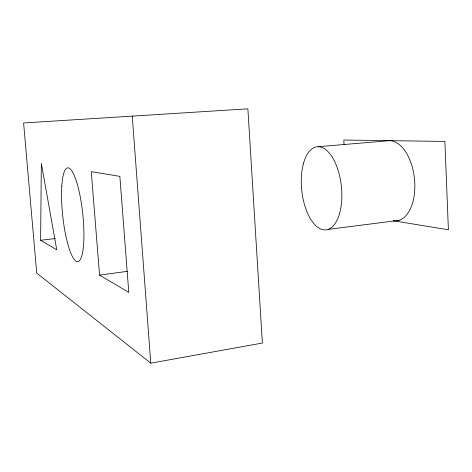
<?xml version="1.0" encoding="UTF-8"?>
<svg xmlns="http://www.w3.org/2000/svg" width="472" height="472" viewBox="0 0 472 472"><rect width="100%" height="100%" fill="white"/><g stroke="black" fill="none" stroke-linecap="round" stroke-linejoin="round"><path stroke-width="0.71" d="M40.61 240.272L41.341 163.377L56.752 249.812L40.61 240.272L55.248 238.572M150.78 363.169L262.367 343.044L247.871 108.831L23.6 122.968L36.727 273.117L150.78 363.169L132.237 116.106M99.557 275.117L128.785 292.392L119.853 176.363L91.255 171.631L99.557 275.117L127.316 271.359M328.105 229.404L399.052 220.341M318.417 146.68L389.583 140.656A40.285 22.208 83.9 0 1 414.611 180.168A40.285 22.208 83.9 0 1 396.185 220.89M344.053 144.42L343.828 140.025L444.889 141.423L448.4 229.781L393.27 220.748A40.285 22.208 83.9 0 0 394.722 220.902M61.797 186.021A47.17 10.065 83.9 0 0 76.057 261.222A47.17 10.065 83.9 0 0 80.275 196.942A47.17 10.065 83.9 0 0 61.797 186.021M303.331 163.949A41.813 19.918 83.9 0 0 322.913 229.728A41.813 19.918 83.9 0 0 338.394 171.248A41.813 19.918 83.9 0 0 303.331 163.949"/></g></svg>
